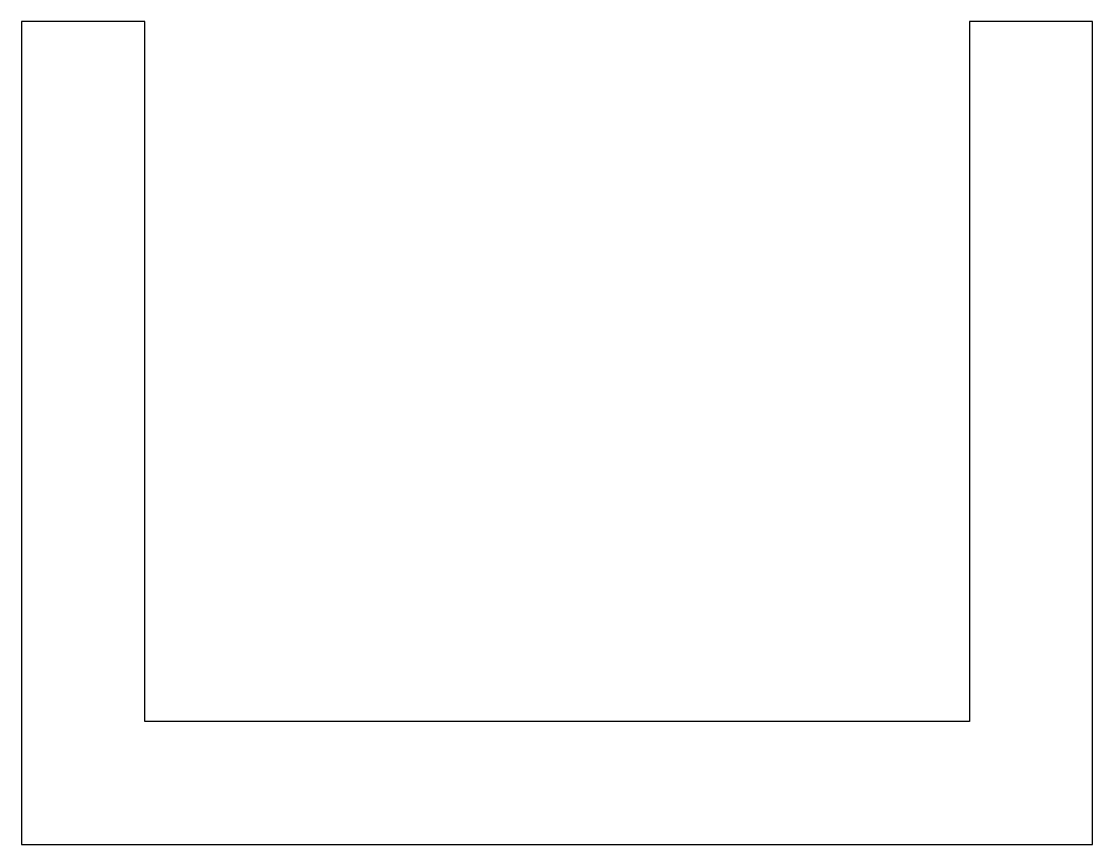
# Model space of a CAD drawing. Header units: millimetres. Extents: x -101.2 to -73, y -21.6 to 0.1.
import ezdxf

# ---------------------------------------------------------------- set-up
doc = ezdxf.new("R2010")
doc.units = ezdxf.units.MM
doc.layers.add('PERIMETER', color=5, linetype='CONTINUOUS')

msp = doc.modelspace()

# ---------------------------------------------------------------- linework, layer by layer
at = {"layer": 'PERIMETER'}
msp.add_lwpolyline([(-72.963, 0.125), (-76.213, 0.125), (-76.213, -18.343), (-97.963, -18.343), (-97.963, 0.125), (-101.213, 0.125), (-101.213, -21.593), (-72.963, -21.593)], close=True, dxfattribs=at)

doc.saveas('drawing.dxf')
